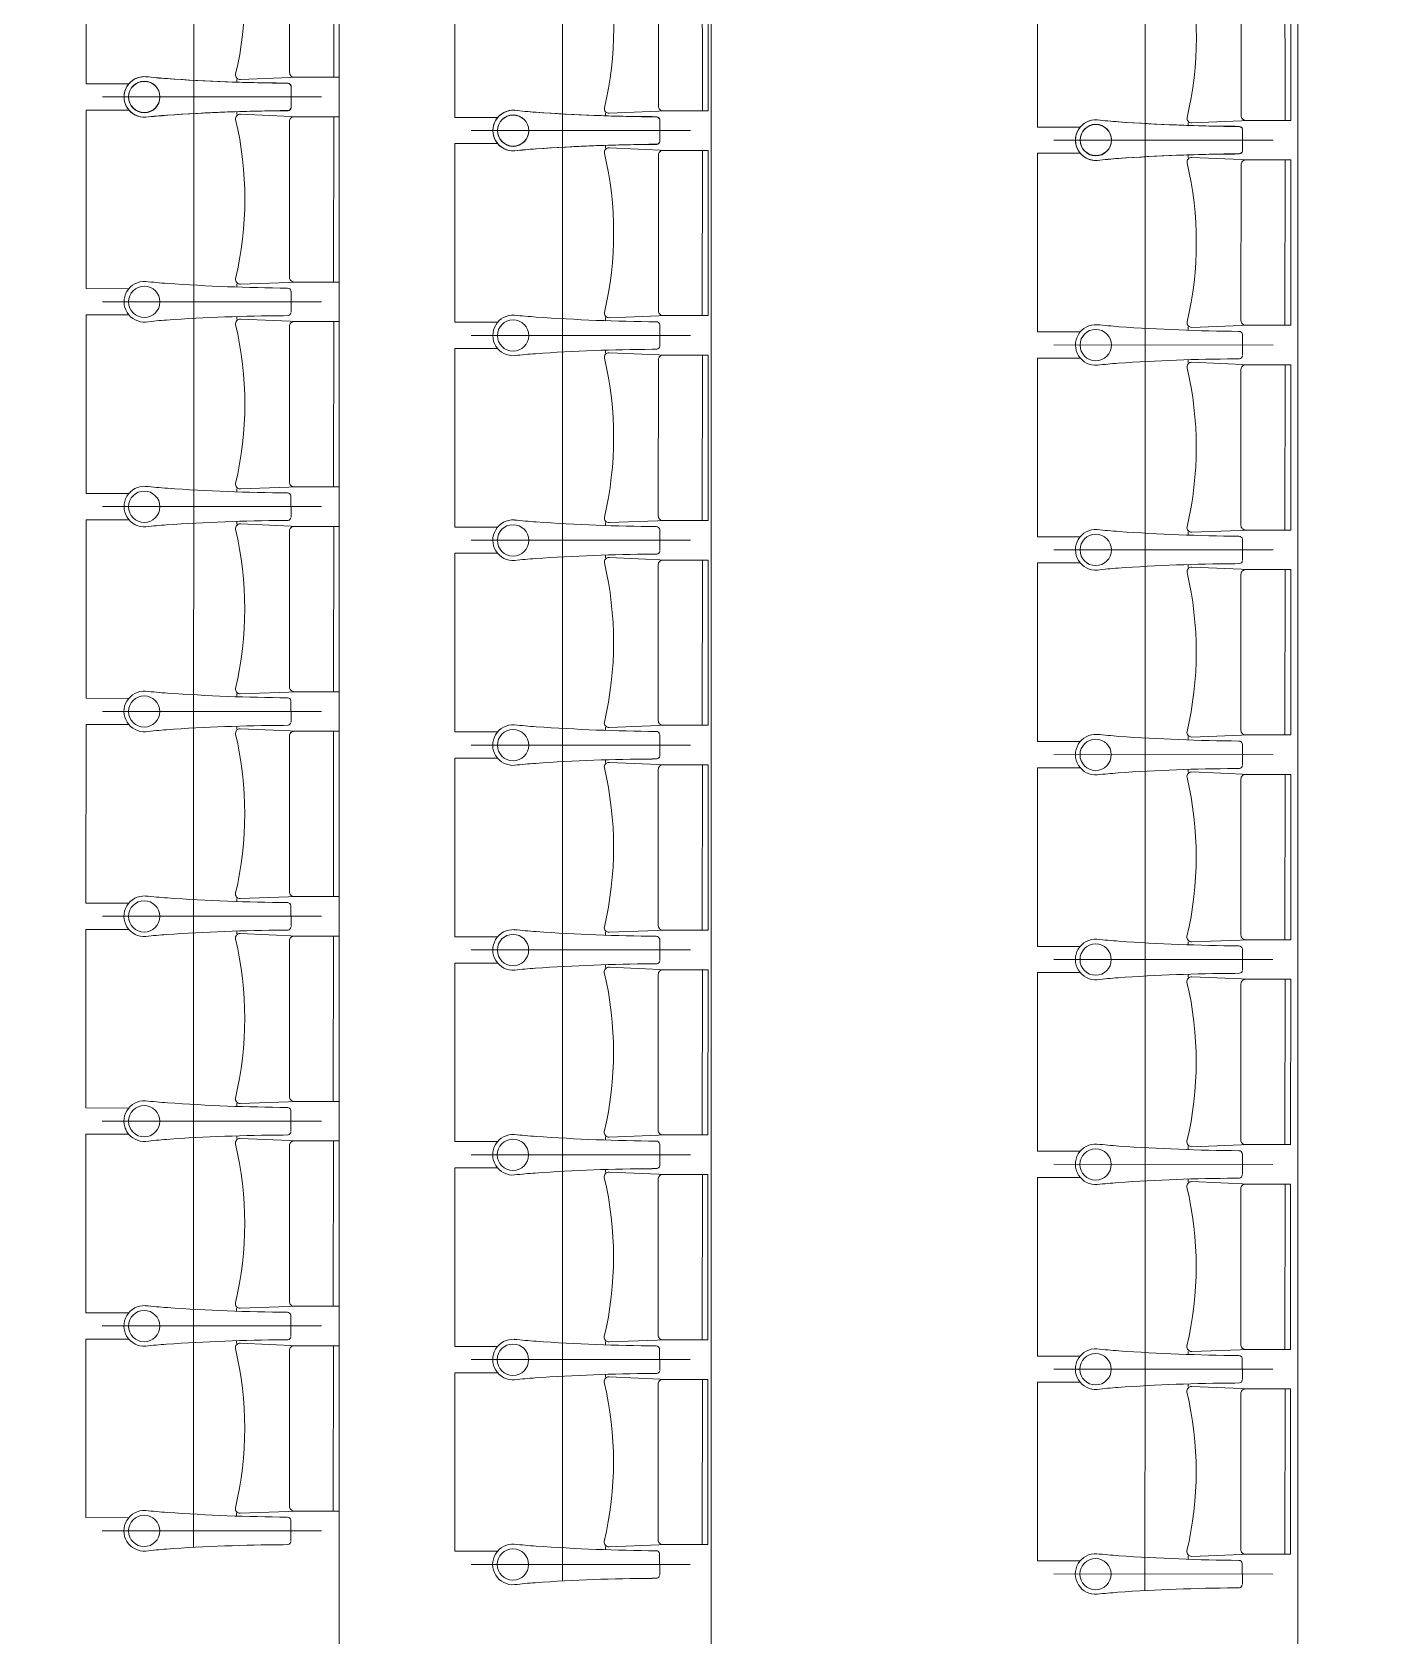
# Model space of a CAD drawing. Header units: millimetres. Extents: x 586 to 1010, y 369 to 668.
# Drawn here: x 690.722 to 694.393, y 500.576 to 504.952 of the extents above; entities that cross this region are included whole.
import ezdxf

# ---------------------------------------------------------------- set-up
doc = ezdxf.new("R2010")
doc.units = ezdxf.units.MM
doc.linetypes.add('CENTER', pattern=[2, 1.25, -0.25, 0.25, -0.25])
doc.linetypes.add('DASHED', pattern=[0.75, 0.5, -0.25])
doc.layers.add('plan line', color=7, linetype='Continuous', lineweight=15)

msp = doc.modelspace()

# ---------------------------------------------------------------- linework, layer by layer
at = {"color": 254, "lineweight": 25}
for points in [[(671.7124, 620.7085), (706.7355, 621.773), (754.2598, 613.8303), (814.6609, 600.1481), (855.7567, 598.0104), (895.0671, 567.0647), (920.0096, 542.0176), (952.0084, 521.2476), (977.2234, 504.6526), (979.6352, 479.2339), (986.3437, 463.8549), (988.7975, 462.3853)], [(654.944, 595.4717), (670.2671, 587.3174), (714.302, 595.1648), (787.0891, 595.1648), (819.3936, 580.9441), (821.0297, 562.8505), (813.4907, 552.7881), (808.7339, 539.6711), (796.4072, 534.7059), (791.0222, 527.249), (791.0222, 507.547), (797.3007, 476.5274), (814.9752, 463.8897), (836.1481, 474.6816), (874.0221, 478.5878), (885.7286, 462.7333), (863.0042, 436.0794), (845.7887, 420.6845), (845.1044, 408.6747)], [(639.2065, 583.4381), (644.7272, 575.638), (657.7961, 553.4401), (668.4043, 543.9291), (682.5178, 548.7307), (692.9838, 555.4778), (711.9339, 556.5828), (734.3456, 532.1334), (750.593, 477.7475), (754.1369, 444.164), (776.4657, 425.4473), (782.6172, 412.2355)]]:
    msp.add_spline(points, degree=3, dxfattribs=at)
at = {"layer": 'plan line'}
for p, q in [((691.5595, 499.2377), (691.561, 510.3119)), ((692.5742, 499.2918), (692.5756, 510.2575)), ((694.1742, 499.2705), (694.1756, 510.2784)), ((690.8696, 504.8107), (690.8697, 505.298)), ((691.8756, 504.7189), (691.8756, 505.2062)), ((693.4647, 504.6928), (693.4648, 505.1801)), ((690.9862, 504.8106), (690.8696, 504.8107)), ((691.2806, 504.8224), (691.2806, 504.8151)), ((691.4207, 504.8125), (691.4078, 504.8128)), ((691.4288, 504.7468), (691.4285, 504.804)), ((691.4288, 504.8029), (691.4285, 504.7457)), ((690.9862, 504.7391), (690.8696, 504.7392)), ((690.8696, 504.7392), (690.8696, 504.2519)), ((691.2806, 504.7273), (691.2806, 504.7346)), ((691.4207, 504.7372), (691.4078, 504.7369)), ((691.9922, 504.7189), (691.8756, 504.7189)), ((692.2866, 504.7307), (692.2866, 504.7234)), ((692.4266, 504.7208), (692.4138, 504.721)), ((692.4347, 504.6551), (692.4345, 504.7122)), ((692.4347, 504.7111), (692.4345, 504.654)), ((693.8758, 504.7045), (693.8758, 504.6972)), ((693.5813, 504.6928), (693.4647, 504.6928)), ((694.0158, 504.6946), (694.0029, 504.6949)), ((694.0239, 504.6289), (694.0237, 504.6861)), ((694.0239, 504.685), (694.0237, 504.6278)), ((691.8756, 504.6474), (691.8755, 504.1601)), ((691.9921, 504.6474), (691.8756, 504.6474)), ((692.2866, 504.6355), (692.2866, 504.6428)), ((692.4266, 504.6454), (692.4137, 504.6452)), ((693.5813, 504.6213), (693.4647, 504.6213)), ((693.4647, 504.6213), (693.4647, 504.134)), ((693.8757, 504.6094), (693.8757, 504.6167)), ((694.0158, 504.6193), (694.0029, 504.619)), ((691.2806, 504.2562), (691.2806, 504.2646)), ((690.8696, 504.2519), (690.9861, 504.2518)), ((691.4287, 504.188), (691.4285, 504.2452)), ((691.4287, 504.188), (691.4285, 504.2452)), ((690.9861, 504.1803), (690.8695, 504.1804)), ((690.8695, 504.1804), (690.8695, 503.6931)), ((691.2806, 504.1685), (691.2806, 504.1758)), ((691.4206, 504.1784), (691.4077, 504.1781)), ((691.4206, 504.1784), (691.4077, 504.1781)), ((691.8755, 504.1601), (691.9921, 504.1601)), ((692.2865, 504.1645), (692.2865, 504.1729)), ((692.4346, 504.0963), (692.4344, 504.1534)), ((692.4347, 504.0963), (692.4344, 504.1534)), ((693.4647, 504.134), (693.5813, 504.134)), ((693.8757, 504.1383), (693.8757, 504.1468)), ((691.8755, 504.0886), (691.8754, 503.6013)), ((691.9921, 504.0886), (691.8755, 504.0886)), ((694.0238, 504.0701), (694.0236, 504.1273)), ((694.0238, 504.0701), (694.0236, 504.1273)), ((692.2865, 504.0767), (692.2865, 504.084)), ((692.4265, 504.0866), (692.4137, 504.0864)), ((692.4265, 504.0866), (692.4137, 504.0864)), ((693.4647, 504.0625), (693.4646, 503.5752)), ((693.5813, 504.0625), (693.4647, 504.0625)), ((693.8757, 504.0506), (693.8757, 504.0579)), ((694.0157, 504.0605), (694.0029, 504.0602)), ((694.0157, 504.0605), (694.0029, 504.0602)), ((691.2805, 503.6974), (691.2805, 503.7058)), ((690.8695, 503.6931), (690.9861, 503.693)), ((691.4286, 503.6292), (691.4284, 503.6864)), ((691.4286, 503.6292), (691.4284, 503.6864)), ((690.8695, 503.6216), (690.8694, 503.1343)), ((690.9861, 503.6215), (690.8695, 503.6216)), ((691.2805, 503.6097), (691.2805, 503.617)), ((691.4205, 503.6196), (691.4077, 503.6193)), ((691.4205, 503.6196), (691.4077, 503.6193)), ((692.2864, 503.6057), (692.2864, 503.6141)), ((691.8754, 503.6013), (691.992, 503.6013)), ((692.4346, 503.5375), (692.4343, 503.5946)), ((692.4346, 503.5375), (692.4343, 503.5946)), ((693.4646, 503.5752), (693.5812, 503.5752)), ((693.8756, 503.5795), (693.8756, 503.588)), ((694.0238, 503.5113), (694.0235, 503.5685)), ((694.0238, 503.5113), (694.0235, 503.5685)), ((691.8754, 503.5298), (691.8753, 503.0425)), ((691.992, 503.5298), (691.8754, 503.5298)), ((692.2864, 503.5179), (692.2864, 503.5252)), ((692.4264, 503.5278), (692.4136, 503.5276)), ((692.4264, 503.5278), (692.4136, 503.5276)), ((693.4646, 503.5037), (693.4645, 503.0164)), ((693.5812, 503.5037), (693.4646, 503.5037)), ((693.8756, 503.4918), (693.8756, 503.4991)), ((694.0156, 503.5017), (694.0028, 503.5014)), ((694.0156, 503.5017), (694.0028, 503.5014)), ((690.8694, 503.1343), (690.986, 503.1342)), ((691.2804, 503.1386), (691.2804, 503.147)), ((691.4286, 503.0704), (691.4283, 503.1276)), ((691.4286, 503.0704), (691.4283, 503.1276)), ((690.8694, 503.0628), (690.8693, 502.5755)), ((690.986, 503.0627), (690.8694, 503.0628)), ((691.2804, 503.0509), (691.2804, 503.0582)), ((691.4204, 503.0608), (691.4076, 503.0605)), ((691.4204, 503.0608), (691.4076, 503.0605)), ((691.8753, 503.0425), (691.9919, 503.0425)), ((692.2864, 503.0469), (692.2864, 503.0553)), ((692.4345, 502.9787), (692.4343, 503.0358)), ((692.4345, 502.9787), (692.4343, 503.0358)), ((693.4645, 503.0164), (693.5811, 503.0164)), ((693.8755, 503.0207), (693.8755, 503.0292)), ((694.0237, 502.9525), (694.0234, 503.0097)), ((694.0237, 502.9525), (694.0234, 503.0097)), ((691.9919, 502.971), (691.8753, 502.971)), ((691.8753, 502.971), (691.8753, 502.4837)), ((692.2863, 502.9591), (692.2863, 502.9664)), ((692.4264, 502.969), (692.4135, 502.9688)), ((692.4264, 502.969), (692.4135, 502.9688)), ((693.5811, 502.9449), (693.4645, 502.9449)), ((693.4645, 502.9449), (693.4645, 502.4576)), ((693.8755, 502.933), (693.8755, 502.9403)), ((694.0156, 502.9429), (694.0027, 502.9426)), ((694.0156, 502.9429), (694.0027, 502.9426)), ((690.8693, 502.5755), (690.9859, 502.5754)), ((691.2803, 502.5798), (691.2804, 502.5882)), ((691.4285, 502.5116), (691.4282, 502.5688)), ((691.4285, 502.5116), (691.4283, 502.5688)), ((690.9859, 502.504), (690.8693, 502.504)), ((690.8693, 502.504), (690.8693, 502.0167)), ((691.2803, 502.4921), (691.2803, 502.4994)), ((691.4204, 502.502), (691.4075, 502.5017)), ((691.4204, 502.502), (691.4075, 502.5017)), ((691.8753, 502.4837), (691.9919, 502.4837)), ((692.2863, 502.4881), (692.2863, 502.4965)), ((692.4344, 502.4199), (692.4342, 502.477)), ((692.4344, 502.4199), (692.4342, 502.477)), ((693.8755, 502.4619), (693.8755, 502.4704)), ((693.4645, 502.4576), (693.581, 502.4576)), ((694.0236, 502.3937), (694.0234, 502.4509)), ((694.0236, 502.3937), (694.0234, 502.4509)), ((691.8753, 502.4122), (691.8752, 501.9249)), ((691.9918, 502.4122), (691.8753, 502.4122)), ((692.2863, 502.4003), (692.2863, 502.4076)), ((692.4263, 502.4102), (692.4134, 502.41)), ((692.4263, 502.4102), (692.4134, 502.41)), ((693.581, 502.3861), (693.4644, 502.3861)), ((693.4644, 502.3861), (693.4644, 501.8988)), ((693.8755, 502.3742), (693.8755, 502.3815)), ((694.0155, 502.3841), (694.0026, 502.3838)), ((694.0155, 502.3841), (694.0026, 502.3838)), ((690.8693, 502.0167), (690.9859, 502.0166)), ((691.2803, 502.021), (691.2803, 502.0294)), ((691.4284, 501.9528), (691.4282, 502.01)), ((691.4284, 501.9528), (691.4282, 502.01)), ((690.9858, 501.9452), (690.8692, 501.9452)), ((690.8692, 501.9452), (690.8692, 501.4579)), ((691.2803, 501.9333), (691.2803, 501.9406)), ((691.4203, 501.9432), (691.4074, 501.9429)), ((691.4203, 501.9432), (691.4074, 501.9429)), ((691.8752, 501.9249), (691.9918, 501.9249)), ((692.2862, 501.9293), (692.2862, 501.9377)), ((692.4344, 501.8611), (692.4341, 501.9182)), ((692.4344, 501.8611), (692.4341, 501.9182)), ((693.8754, 501.9031), (693.8754, 501.9116)), ((693.4644, 501.8988), (693.581, 501.8988)), ((694.0235, 501.8349), (694.0233, 501.8921)), ((694.0235, 501.8349), (694.0233, 501.8921)), ((691.8752, 501.8534), (691.8751, 501.3661)), ((691.9918, 501.8534), (691.8752, 501.8534)), ((692.2862, 501.8415), (692.2862, 501.8488)), ((692.4262, 501.8514), (692.4134, 501.8512)), ((692.4262, 501.8514), (692.4134, 501.8512)), ((693.4644, 501.8273), (693.4643, 501.34)), ((693.581, 501.8273), (693.4644, 501.8273)), ((693.8754, 501.8154), (693.8754, 501.8227)), ((694.0154, 501.8253), (694.0026, 501.825)), ((694.0154, 501.8253), (694.0026, 501.825)), ((691.2802, 501.4622), (691.2802, 501.4706)), ((690.8692, 501.4579), (690.9858, 501.4578)), ((691.4283, 501.394), (691.4281, 501.4512)), ((691.4283, 501.394), (691.4281, 501.4512)), ((690.8692, 501.3864), (690.8691, 500.8991)), ((690.9858, 501.3864), (690.8692, 501.3864)), ((691.2802, 501.3745), (691.2802, 501.3818)), ((691.4202, 501.3844), (691.4074, 501.3841)), ((691.4202, 501.3844), (691.4074, 501.3841)), ((692.2861, 501.3705), (692.2861, 501.3789)), ((691.8751, 501.3661), (691.9917, 501.3661)), ((692.4343, 501.3023), (692.434, 501.3594)), ((692.4343, 501.3023), (692.434, 501.3594)), ((693.4643, 501.34), (693.5809, 501.34)), ((693.8753, 501.3443), (693.8753, 501.3528)), ((694.0235, 501.2761), (694.0232, 501.3333)), ((694.0235, 501.2761), (694.0232, 501.3333)), ((691.8751, 501.2946), (691.875, 500.8073)), ((691.9917, 501.2946), (691.8751, 501.2946)), ((692.2861, 501.2827), (692.2861, 501.29)), ((692.4262, 501.2926), (692.4133, 501.2924)), ((692.4262, 501.2926), (692.4133, 501.2924)), ((693.4643, 501.2685), (693.4642, 500.7812)), ((693.5809, 501.2685), (693.4643, 501.2685)), ((693.8753, 501.2566), (693.8753, 501.2639)), ((694.0153, 501.2665), (694.0025, 501.2662)), ((694.0153, 501.2665), (694.0025, 501.2662)), ((690.8691, 500.8991), (690.9857, 500.899)), ((691.2801, 500.9034), (691.2801, 500.9118)), ((691.4283, 500.8352), (691.428, 500.8924)), ((691.4201, 500.8256), (691.4073, 500.8253)), ((691.875, 500.8073), (691.9916, 500.8073)), ((692.2861, 500.8117), (692.2861, 500.8201)), ((692.4342, 500.7435), (692.434, 500.8006)), ((693.4642, 500.7812), (693.5808, 500.7812)), ((693.8752, 500.7855), (693.8752, 500.794)), ((694.0234, 500.7173), (694.0231, 500.7745)), ((692.4261, 500.7338), (692.4132, 500.7336)), ((694.0153, 500.7077), (694.0024, 500.7074))]:
    msp.add_line(p, q, dxfattribs=at)
at = {"layer": 'plan line', "linetype": 'DASHED', "ltscale": 3}
for p, q in [((691.1631, 504.7294), (691.1632, 505.379)), ((692.1691, 504.6377), (692.1692, 505.2872)), ((693.7583, 504.6115), (693.7583, 505.2611)), ((691.1632, 504.8203), (691.1631, 504.1708)), ((692.1691, 504.7286), (692.169, 504.079)), ((693.7583, 504.7024), (693.7582, 504.0529)), ((691.1631, 504.2615), (691.163, 503.612)), ((692.169, 504.1698), (692.1689, 503.5202)), ((693.7582, 504.1436), (693.7581, 503.4941)), ((691.163, 503.7027), (691.1629, 503.0532)), ((692.1689, 503.611), (692.1689, 502.9614)), ((693.7581, 503.5848), (693.758, 502.9353)), ((691.1629, 503.1439), (691.1628, 502.4944)), ((692.1689, 503.0522), (692.1688, 502.4026)), ((693.7581, 503.026), (693.758, 502.3765)), ((691.1629, 502.5851), (691.1628, 501.9356)), ((692.1688, 502.4934), (692.1687, 501.8438)), ((693.758, 502.4672), (693.7579, 501.8177)), ((691.1628, 502.0263), (691.1627, 501.3768)), ((692.1687, 501.9346), (692.1686, 501.285)), ((693.7579, 501.9084), (693.7578, 501.2589)), ((691.1627, 501.4675), (691.1626, 500.818)), ((692.1686, 501.3758), (692.1686, 500.7262)), ((693.7578, 501.3496), (693.7577, 500.7001))]:
    msp.add_line(p, q, dxfattribs=at)
at = {"layer": 'plan line', "linetype": 'CENTER', "ltscale": 3}
for p, q in [((691.5121, 504.7748), (690.9142, 504.7749)), ((691.5121, 504.7748), (690.9142, 504.7749)), ((692.5181, 504.6831), (691.9201, 504.6832)), ((692.5181, 504.6831), (691.9201, 504.6832)), ((694.1072, 504.6569), (693.5093, 504.657)), ((694.1072, 504.6569), (693.5093, 504.657)), ((691.5121, 504.216), (690.9141, 504.2161)), ((691.5121, 504.216), (690.9141, 504.2161)), ((692.518, 504.1243), (691.92, 504.1244)), ((692.518, 504.1243), (691.92, 504.1244)), ((694.1072, 504.0981), (693.5092, 504.0982)), ((694.1072, 504.0981), (693.5092, 504.0982)), ((691.512, 503.6572), (690.914, 503.6573)), ((691.512, 503.6572), (690.914, 503.6573)), ((692.5179, 503.5655), (691.92, 503.5656)), ((692.5179, 503.5655), (691.92, 503.5656)), ((694.1071, 503.5393), (693.5092, 503.5394)), ((694.1071, 503.5393), (693.5092, 503.5394)), ((691.5119, 503.0984), (690.914, 503.0985)), ((691.5119, 503.0984), (690.914, 503.0985)), ((692.5178, 503.0067), (691.9199, 503.0068)), ((692.5178, 503.0067), (691.9199, 503.0068)), ((694.107, 502.9805), (693.5091, 502.9806)), ((694.107, 502.9805), (693.5091, 502.9806)), ((691.5118, 502.5396), (690.9139, 502.5397)), ((691.5118, 502.5396), (690.9139, 502.5397)), ((692.5178, 502.4479), (691.9198, 502.448)), ((692.5178, 502.4479), (691.9198, 502.448)), ((694.1069, 502.4217), (693.509, 502.4218)), ((694.1069, 502.4217), (693.509, 502.4218)), ((691.5118, 501.9808), (690.9138, 501.9809)), ((691.5118, 501.9808), (690.9138, 501.9809)), ((692.5177, 501.8891), (691.9198, 501.8892)), ((692.5177, 501.8891), (691.9198, 501.8892)), ((694.1069, 501.8629), (693.5089, 501.863)), ((694.1069, 501.8629), (693.5089, 501.863)), ((691.5117, 501.422), (690.9137, 501.4221)), ((691.5117, 501.422), (690.9137, 501.4221)), ((692.5176, 501.3303), (691.9197, 501.3304)), ((692.5176, 501.3303), (691.9197, 501.3304)), ((694.1068, 501.3041), (693.5089, 501.3042)), ((694.1068, 501.3041), (693.5089, 501.3042)), ((691.5116, 500.8632), (690.9137, 500.8633)), ((692.5175, 500.7715), (691.9196, 500.7716)), ((694.1067, 500.7453), (693.5088, 500.7454))]:
    msp.add_line(p, q, dxfattribs=at)
at = {"layer": 'plan line'}
for points in [[(691.4488, 505.2796), (691.2905, 505.2855, 0.474715), (691.2776, 505.2708, -0.115865), (691.2775, 504.8367, 0.474715), (691.2905, 504.822), (691.4487, 504.8288)], [(691.5443, 505.2796), (691.4373, 505.2796, 0.414214), (691.4246, 505.2669), (691.4246, 504.8415, 0.414214), (691.4373, 504.8288), (691.545, 504.8288), (691.5443, 505.2796)], [(692.4547, 505.1879), (692.2965, 505.1938, 0.474715), (692.2835, 505.179, -0.115865), (692.2834, 504.745, 0.474715), (692.2964, 504.7302), (692.4546, 504.7371)], [(692.5503, 505.1879), (692.4433, 505.1879, 0.414214), (692.4306, 505.1752), (692.4305, 504.7498, 0.414214), (692.4432, 504.7371), (692.551, 504.737), (692.5503, 505.1879)], [(694.0439, 505.1618), (693.8856, 505.1676, 0.474715), (693.8727, 505.1529, -0.115865), (693.8726, 504.7188, 0.474715), (693.8856, 504.7041), (694.0438, 504.7109)], [(694.1395, 505.1617), (694.0324, 505.1618, 0.414214), (694.0197, 505.1491), (694.0197, 504.7236, 0.414214), (694.0324, 504.7109), (694.1402, 504.7109), (694.1395, 505.1617)], [(691.4486, 504.27), (691.2904, 504.2642, -0.474715), (691.2774, 504.2789, 0.115865), (691.2775, 504.713, -0.474715), (691.2905, 504.7277), (691.4487, 504.7208)], [(691.5442, 504.27), (691.4372, 504.27, -0.414214), (691.4245, 504.2827), (691.4245, 504.7081, -0.414214), (691.4372, 504.7208), (691.545, 504.7209), (691.5442, 504.27)], [(692.4546, 504.1783), (692.2963, 504.1725, -0.474715), (692.2834, 504.1872, 0.115865), (692.2834, 504.6212, -0.474715), (692.2964, 504.636), (692.4546, 504.6291)], [(692.5501, 504.1783), (692.4431, 504.1783, -0.414214), (692.4304, 504.191), (692.4305, 504.6164, -0.414214), (692.4432, 504.6291), (692.551, 504.6291), (692.5501, 504.1783)], [(694.0438, 504.1521), (693.8855, 504.1463, -0.474715), (693.8726, 504.1611, 0.115865), (693.8726, 504.5951, -0.474715), (693.8856, 504.6098), (694.0438, 504.603)], [(694.1393, 504.1522), (694.0323, 504.1521, -0.414214), (694.0196, 504.1648), (694.0197, 504.5903, -0.414214), (694.0324, 504.603), (694.1401, 504.603), (694.1393, 504.1522)], [(691.4486, 503.7112), (691.2903, 503.7054, -0.474715), (691.2774, 503.7201, 0.115865), (691.2774, 504.1542, -0.474715), (691.2904, 504.1689), (691.4486, 504.162)], [(691.5441, 503.7112), (691.4371, 503.7112, -0.414214), (691.4244, 503.7239), (691.4245, 504.1493, -0.414214), (691.4372, 504.162), (691.5449, 504.1621), (691.5441, 503.7112)], [(692.4545, 503.6195), (692.2963, 503.6137, -0.474715), (692.2833, 503.6284, 0.115865), (692.2834, 504.0624, -0.474715), (692.2963, 504.0772), (692.4546, 504.0703)], [(692.5501, 503.6195), (692.443, 503.6195, -0.414214), (692.4303, 503.6322), (692.4304, 504.0576, -0.414214), (692.4431, 504.0703), (692.5509, 504.0703), (692.5501, 503.6195)], [(694.0437, 503.5933), (693.8854, 503.5875, -0.474715), (693.8725, 503.6023, 0.115865), (693.8725, 504.0363, -0.474715), (693.8855, 504.051), (694.0437, 504.0442)], [(694.1392, 503.5934), (694.0322, 503.5933, -0.414214), (694.0195, 503.606), (694.0196, 504.0315, -0.414214), (694.0323, 504.0442), (694.1401, 504.0442), (694.1392, 503.5934)], [(691.4485, 503.1524), (691.2902, 503.1466, -0.474715), (691.2773, 503.1613, 0.115865), (691.2773, 503.5954, -0.474715), (691.2903, 503.6101), (691.4485, 503.6032)], [(691.5441, 503.1524), (691.437, 503.1524, -0.414214), (691.4243, 503.1651), (691.4244, 503.5905, -0.414214), (691.4371, 503.6032), (691.5449, 503.6033), (691.5441, 503.1524)], [(692.4544, 503.0607), (692.2962, 503.0549, -0.474715), (692.2832, 503.0696, 0.115865), (692.2833, 503.5036, -0.474715), (692.2962, 503.5184), (692.4545, 503.5115)], [(692.55, 503.0607), (692.443, 503.0607, -0.414214), (692.4303, 503.0734), (692.4303, 503.4988, -0.414214), (692.443, 503.5115), (692.5508, 503.5115), (692.55, 503.0607)], [(694.0436, 503.0345), (693.8854, 503.0287, -0.474715), (693.8724, 503.0435, 0.115865), (693.8725, 503.4775, -0.474715), (693.8854, 503.4922), (694.0437, 503.4854)], [(694.1392, 503.0346), (694.0322, 503.0345, -0.414214), (694.0195, 503.0472), (694.0195, 503.4727, -0.414214), (694.0322, 503.4854), (694.14, 503.4854), (694.1392, 503.0346)], [(691.4484, 502.5936), (691.2902, 502.5878, -0.474715), (691.2772, 502.6025, 0.115865), (691.2773, 503.0366, -0.474715), (691.2902, 503.0513), (691.4485, 503.0444)], [(691.544, 502.5936), (691.437, 502.5936, -0.414214), (691.4243, 502.6063), (691.4243, 503.0317, -0.414214), (691.437, 503.0444), (691.5448, 503.0445), (691.544, 502.5936)], [(692.4543, 502.5019), (692.2961, 502.4961, -0.474715), (692.2832, 502.5108, 0.115865), (692.2832, 502.9448, -0.474715), (692.2962, 502.9596), (692.4544, 502.9527)], [(692.5499, 502.5019), (692.4429, 502.5019, -0.414214), (692.4302, 502.5146), (692.4303, 502.94, -0.414214), (692.443, 502.9527), (692.5507, 502.9527), (692.5499, 502.5019)], [(694.0435, 502.4757), (693.8853, 502.4699, -0.474715), (693.8723, 502.4847, 0.115865), (693.8724, 502.9187, -0.474715), (693.8854, 502.9334), (694.0436, 502.9266)], [(694.1391, 502.4758), (694.0321, 502.4757, -0.414214), (694.0194, 502.4884), (694.0194, 502.9139, -0.414214), (694.0321, 502.9266), (694.1399, 502.9266), (694.1391, 502.4758)], [(691.4483, 502.0348), (691.2901, 502.029, -0.474715), (691.2771, 502.0437, 0.115865), (691.2772, 502.4778, -0.474715), (691.2902, 502.4925), (691.4484, 502.4856)], [(691.5439, 502.0348), (691.4369, 502.0348, -0.414214), (691.4242, 502.0475), (691.4243, 502.4729, -0.414214), (691.437, 502.4856), (691.5447, 502.4857), (691.5439, 502.0348)], [(692.4543, 501.9431), (692.296, 501.9373, -0.474715), (692.2831, 501.952, 0.115865), (692.2831, 502.386, -0.474715), (692.2961, 502.4008), (692.4543, 502.3939)], [(692.5498, 501.9431), (692.4428, 501.9431, -0.414214), (692.4301, 501.9558), (692.4302, 502.3812, -0.414214), (692.4429, 502.3939), (692.5507, 502.3939), (692.5498, 501.9431)], [(694.0435, 501.9169), (693.8852, 501.9111, -0.474715), (693.8723, 501.9259, 0.115865), (693.8723, 502.3599, -0.474715), (693.8853, 502.3746), (694.0435, 502.3678)], [(694.139, 501.917), (694.032, 501.9169, -0.414214), (694.0193, 501.9296), (694.0194, 502.3551, -0.414214), (694.0321, 502.3678), (694.1398, 502.3678), (694.139, 501.917)], [(691.4483, 501.476), (691.29, 501.4702, -0.474715), (691.2771, 501.4849, 0.115865), (691.2771, 501.919, -0.474715), (691.2901, 501.9337), (691.4483, 501.9268)], [(691.5438, 501.476), (691.4368, 501.476, -0.414214), (691.4241, 501.4887), (691.4242, 501.9141, -0.414214), (691.4369, 501.9268), (691.5447, 501.9269), (691.5438, 501.476)], [(692.4542, 501.3843), (692.296, 501.3785, -0.474715), (692.283, 501.3932, 0.115865), (692.2831, 501.8272, -0.474715), (692.296, 501.842), (692.4543, 501.8351)], [(692.5498, 501.3843), (692.4428, 501.3843, -0.414214), (692.4301, 501.397), (692.4301, 501.8224, -0.414214), (692.4428, 501.8351), (692.5506, 501.8351), (692.5498, 501.3843)], [(694.0434, 501.3581), (693.8851, 501.3523, -0.474715), (693.8722, 501.3671, 0.115865), (693.8722, 501.8011, -0.474715), (693.8852, 501.8158), (694.0434, 501.809)], [(694.139, 501.3582), (694.0319, 501.3581, -0.414214), (694.0192, 501.3708), (694.0193, 501.7963, -0.414214), (694.032, 501.809), (694.1398, 501.809), (694.139, 501.3582)], [(691.4482, 500.9172), (691.2899, 500.9114, -0.474715), (691.277, 500.9261, 0.115865), (691.2771, 501.3602, -0.474715), (691.29, 501.3749), (691.4483, 501.368)], [(691.5438, 500.9172), (691.4367, 500.9172, -0.414214), (691.424, 500.9299), (691.4241, 501.3553, -0.414214), (691.4368, 501.368), (691.5446, 501.3681), (691.5438, 500.9172)], [(692.4541, 500.8255), (692.2959, 500.8197, -0.474715), (692.2829, 500.8344, 0.115865), (692.283, 501.2684, -0.474715), (692.2959, 501.2832), (692.4542, 501.2763)], [(692.5497, 500.8255), (692.4427, 500.8255, -0.414214), (692.43, 500.8382), (692.43, 501.2636, -0.414214), (692.4427, 501.2763), (692.5505, 501.2763), (692.5497, 500.8255)], [(694.0433, 500.7993), (693.8851, 500.7935, -0.474715), (693.8721, 500.8083, 0.115865), (693.8722, 501.2423, -0.474715), (693.8851, 501.257), (694.0434, 501.2502)], [(694.1389, 500.7994), (694.0319, 500.7993, -0.414214), (694.0192, 500.8121), (694.0192, 501.2375, -0.414214), (694.0319, 501.2502), (694.1397, 501.2502), (694.1389, 500.7994)]]:
    msp.add_lwpolyline(points, format="xyb", dxfattribs=at)
for points in [[(691.5603, 505.2796), (691.5603, 504.8288), (691.545, 504.8288), (691.5443, 505.2796), (691.5603, 505.2796)], [(692.5663, 505.1879), (692.5662, 504.737), (692.551, 504.737), (692.5503, 505.1879), (692.5663, 505.1879)], [(694.1555, 505.1617), (694.1554, 504.7109), (694.1402, 504.7109), (694.1395, 505.1617), (694.1555, 505.1617)], [(691.5602, 504.27), (691.5603, 504.7209), (691.545, 504.7209), (691.5442, 504.27), (691.5602, 504.27)], [(692.5661, 504.1783), (692.5662, 504.6291), (692.551, 504.6291), (692.5501, 504.1783), (692.5661, 504.1783)], [(694.1553, 504.1522), (694.1554, 504.603), (694.1401, 504.603), (694.1393, 504.1522), (694.1553, 504.1522)], [(691.5601, 503.7112), (691.5602, 504.1621), (691.5449, 504.1621), (691.5441, 503.7112), (691.5601, 503.7112)], [(692.5661, 503.6195), (692.5661, 504.0703), (692.5509, 504.0703), (692.5501, 503.6195), (692.5661, 503.6195)], [(694.1552, 503.5934), (694.1553, 504.0442), (694.1401, 504.0442), (694.1392, 503.5934), (694.1552, 503.5934)], [(691.5601, 503.1524), (691.5601, 503.6033), (691.5449, 503.6033), (691.5441, 503.1524), (691.5601, 503.1524)], [(692.566, 503.0607), (692.566, 503.5115), (692.5508, 503.5115), (692.55, 503.0607), (692.566, 503.0607)], [(694.1552, 503.0346), (694.1552, 503.4854), (694.14, 503.4854), (694.1392, 503.0346), (694.1552, 503.0346)], [(691.56, 502.5936), (691.56, 503.0445), (691.5448, 503.0445), (691.544, 502.5936), (691.56, 502.5936)], [(692.5659, 502.5019), (692.566, 502.9527), (692.5507, 502.9527), (692.5499, 502.5019), (692.5659, 502.5019)], [(694.1551, 502.4758), (694.1552, 502.9266), (694.1399, 502.9266), (694.1391, 502.4758), (694.1551, 502.4758)], [(691.5599, 502.0348), (691.56, 502.4857), (691.5447, 502.4857), (691.5439, 502.0348), (691.5599, 502.0348)], [(692.5658, 501.9431), (692.5659, 502.3939), (692.5507, 502.3939), (692.5498, 501.9431), (692.5658, 501.9431)], [(694.155, 501.917), (694.1551, 502.3678), (694.1398, 502.3678), (694.139, 501.917), (694.155, 501.917)], [(691.5598, 501.476), (691.5599, 501.9269), (691.5447, 501.9269), (691.5438, 501.476), (691.5598, 501.476)], [(692.5658, 501.3843), (692.5658, 501.8351), (692.5506, 501.8351), (692.5498, 501.3843), (692.5658, 501.3843)], [(694.155, 501.3582), (694.155, 501.809), (694.1398, 501.809), (694.139, 501.3582), (694.155, 501.3582)], [(691.5598, 500.9172), (691.5598, 501.3681), (691.5446, 501.3681), (691.5438, 500.9172), (691.5598, 500.9172)], [(692.5657, 500.8255), (692.5658, 501.2763), (692.5505, 501.2763), (692.5497, 500.8255), (692.5657, 500.8255)], [(694.1549, 500.7994), (694.1549, 501.2502), (694.1397, 501.2502), (694.1389, 500.7994), (694.1549, 500.7994)]]:
    msp.add_lwpolyline(points, dxfattribs=at)
for centre in [(691.0283, 504.7752), (691.0283, 504.7745), (692.0343, 504.6835), (692.0343, 504.6828), (693.6235, 504.6574), (693.6235, 504.6567), (691.0283, 504.2157), (691.0283, 504.2157), (692.0342, 504.124), (692.0342, 504.124), (693.6234, 504.0979), (693.6234, 504.0979), (691.0282, 503.6569), (691.0282, 503.6569), (692.0341, 503.5652), (692.0341, 503.5652), (693.6233, 503.5391), (693.6233, 503.5391), (691.0281, 503.0981), (691.0281, 503.0981), (692.0341, 503.0064), (692.0341, 503.0064), (693.6232, 502.9803), (693.6232, 502.9803), (691.028, 502.5393), (691.028, 502.5393), (692.034, 502.4476), (692.034, 502.4476), (693.6232, 502.4215), (693.6232, 502.4215), (691.028, 501.9805), (691.028, 501.9805), (692.0339, 501.8888), (692.0339, 501.8888), (693.6231, 501.8627), (693.6231, 501.8627), (691.0279, 501.4217), (691.0279, 501.4217), (692.0338, 501.33), (692.0338, 501.33), (693.623, 501.3039), (693.623, 501.3039), (691.0278, 500.8629), (692.0338, 500.7712), (693.6229, 500.7451)]:
    msp.add_circle(centre, 0.0427, dxfattribs=at)
for centre, radius, start, end in [((691.0285, 504.7749), 0.0554, 85.4444, 273.4868), ((691.0285, 504.7749), 0.0554, 86.4981, 274.5405), ((691.4143, 508.767), 3.9554, 264.4519, 265.32), ((691.1549, 505.8173), 0.9947, 262.9572, 266.22), ((691.4363, 509.8093), 4.9966, 266.0182, 269.6738), ((691.4624, 510.1406), 5.3287, 266.0094, 269.533), ((691.419, 504.8024), 0.00967, 9.1663, 90.6168), ((691.4193, 504.8033), 0.00935, 8.4308, 81.5541), ((691.419, 504.7473), 0.00967, 269.3681, 350.8186), ((691.4193, 504.7464), 0.00935, 278.4308, 351.5541), ((691.4133, 500.7827), 3.9554, 94.6649, 95.533), ((691.1546, 503.7324), 0.9947, 93.7648, 97.0276), ((691.4349, 499.7404), 4.9966, 90.3111, 93.9667), ((691.461, 499.4091), 5.3287, 90.4519, 93.9755), ((692.0345, 504.6831), 0.0554, 85.4444, 273.4868), ((692.0345, 504.6831), 0.0554, 86.4981, 274.5405), ((692.4202, 508.6752), 3.9554, 264.4519, 265.32), ((692.1608, 505.7256), 0.9947, 262.9572, 266.22), ((692.4422, 509.7176), 4.9966, 266.0182, 269.6738), ((692.4684, 510.0489), 5.3287, 266.0094, 269.533), ((692.4249, 504.7107), 0.00967, 9.1663, 90.6168), ((692.4252, 504.7115), 0.00935, 8.4308, 81.5541), ((693.6236, 504.657), 0.0554, 85.4444, 273.4868), ((693.6236, 504.657), 0.0554, 86.4981, 274.5405), ((694.0094, 508.6491), 3.9554, 264.4519, 265.32), ((693.75, 505.6995), 0.9947, 262.9572, 266.22), ((694.0314, 509.6914), 4.9966, 266.0182, 269.6738), ((694.0576, 510.0227), 5.3287, 266.0094, 269.533), ((694.0141, 504.6845), 0.00967, 9.1663, 90.6168), ((694.0144, 504.6854), 0.00935, 8.4308, 81.5541), ((692.4192, 500.6909), 3.9554, 94.6649, 95.533), ((692.1605, 503.6407), 0.9947, 93.7648, 97.0276), ((692.4409, 499.6486), 4.9966, 90.3111, 93.9667), ((692.4669, 499.3173), 5.3287, 90.4519, 93.9755), ((692.4249, 504.6555), 0.00967, 269.3681, 350.8186), ((692.4252, 504.6547), 0.00935, 278.4308, 351.5541), ((694.0301, 499.6225), 4.9966, 90.3111, 93.9667), ((694.0561, 499.2912), 5.3287, 90.4519, 93.9755), ((694.0141, 504.6294), 0.00967, 269.3681, 350.8186), ((694.0144, 504.6285), 0.00935, 278.4308, 351.5541), ((694.0084, 500.6648), 3.9554, 94.6649, 95.533), ((693.7497, 503.6145), 0.9947, 93.7648, 97.0276), ((691.0284, 504.2161), 0.0554, 86.4981, 274.5405), ((691.0284, 504.2161), 0.0554, 86.4981, 274.5405), ((691.4142, 508.2082), 3.9554, 264.4519, 265.32), ((691.4142, 508.2082), 3.9554, 264.4519, 265.32), ((691.4624, 509.5818), 5.3287, 266.0094, 269.533), ((691.4624, 509.5818), 5.3287, 266.0094, 269.533), ((691.4189, 504.2436), 0.00967, 9.1663, 90.6168), ((691.4189, 504.2436), 0.00967, 9.1663, 90.6168), ((691.4349, 499.1816), 4.9966, 90.3111, 93.9667), ((691.4349, 499.1816), 4.9966, 90.3111, 93.9667), ((691.4192, 504.1876), 0.00935, 278.4308, 351.5541), ((691.4192, 504.1876), 0.00935, 278.4308, 351.5541), ((692.0344, 504.1243), 0.0554, 86.4981, 274.5405), ((692.0344, 504.1243), 0.0554, 86.4981, 274.5405), ((692.4202, 508.1164), 3.9554, 264.4519, 265.32), ((692.4202, 508.1164), 3.9554, 264.4519, 265.32), ((691.1545, 503.1736), 0.9947, 93.7648, 97.0276), ((691.1545, 503.1736), 0.9947, 93.7648, 97.0276), ((692.4683, 509.4901), 5.3287, 266.0094, 269.533), ((692.4683, 509.4901), 5.3287, 266.0094, 269.533), ((692.4249, 504.1519), 0.00967, 9.1663, 90.6168), ((692.4249, 504.1519), 0.00967, 9.1663, 90.6168), ((693.6236, 504.0982), 0.0554, 86.4981, 274.5405), ((693.6236, 504.0982), 0.0554, 86.4981, 274.5405), ((694.0094, 508.0903), 3.9554, 264.4519, 265.32), ((694.0094, 508.0903), 3.9554, 264.4519, 265.32), ((694.0575, 509.4639), 5.3287, 266.0094, 269.533), ((694.0575, 509.4639), 5.3287, 266.0094, 269.533), ((694.014, 504.1257), 0.00967, 9.1663, 90.6168), ((694.014, 504.1257), 0.00967, 9.1663, 90.6168), ((692.4251, 504.0959), 0.00935, 278.4308, 351.5541), ((692.4252, 504.0959), 0.00935, 278.4308, 351.5541), ((692.1605, 503.0819), 0.9947, 93.7648, 97.0276), ((692.1605, 503.0819), 0.9947, 93.7648, 97.0276), ((692.4408, 499.0898), 4.9966, 90.3111, 93.9667), ((692.4408, 499.0898), 4.9966, 90.3111, 93.9667), ((693.7497, 503.0557), 0.9947, 93.7648, 97.0276), ((693.7497, 503.0557), 0.9947, 93.7648, 97.0276), ((694.03, 499.0637), 4.9966, 90.3111, 93.9667), ((694.03, 499.0637), 4.9966, 90.3111, 93.9667), ((694.0143, 504.0697), 0.00935, 278.4308, 351.5541), ((694.0143, 504.0697), 0.00935, 278.4308, 351.5541), ((691.0284, 503.6573), 0.0554, 86.4981, 274.5405), ((691.0284, 503.6573), 0.0554, 86.4981, 274.5405), ((691.4142, 507.6494), 3.9554, 264.4519, 265.32), ((691.4142, 507.6494), 3.9554, 264.4519, 265.32), ((691.4623, 509.023), 5.3287, 266.0094, 269.533), ((691.4623, 509.023), 5.3287, 266.0094, 269.533), ((691.4188, 503.6848), 0.00967, 9.1663, 90.6168), ((691.4189, 503.6848), 0.00967, 9.1663, 90.6168), ((691.1545, 502.6148), 0.9947, 93.7648, 97.0276), ((691.1545, 502.6148), 0.9947, 93.7648, 97.0276), ((691.4348, 498.6228), 4.9966, 90.3111, 93.9667), ((691.4348, 498.6228), 4.9966, 90.3111, 93.9667), ((691.4191, 503.6288), 0.00935, 278.4308, 351.5541), ((691.4191, 503.6288), 0.00935, 278.4308, 351.5541), ((692.0343, 503.5655), 0.0554, 86.4981, 274.5405), ((692.0343, 503.5655), 0.0554, 86.4981, 274.5405), ((692.4201, 507.5576), 3.9554, 264.4519, 265.32), ((692.4201, 507.5576), 3.9554, 264.4519, 265.32), ((692.4682, 508.9313), 5.3287, 266.0094, 269.533), ((692.4682, 508.9313), 5.3287, 266.0094, 269.533), ((692.4248, 503.5931), 0.00967, 9.1663, 90.6168), ((692.4248, 503.5931), 0.00967, 9.1663, 90.6168), ((693.6235, 503.5394), 0.0554, 86.4981, 274.5405), ((693.6235, 503.5394), 0.0554, 86.4981, 274.5405), ((694.0093, 507.5315), 3.9554, 264.4519, 265.32), ((694.0093, 507.5315), 3.9554, 264.4519, 265.32), ((694.0574, 508.9051), 5.3287, 266.0094, 269.533), ((694.0574, 508.9051), 5.3287, 266.0094, 269.533), ((694.014, 503.5669), 0.00967, 9.1663, 90.6168), ((694.014, 503.5669), 0.00967, 9.1663, 90.6168), ((692.4407, 498.531), 4.9966, 90.3111, 93.9667), ((692.4407, 498.531), 4.9966, 90.3111, 93.9667), ((692.4251, 503.5371), 0.00935, 278.4308, 351.5541), ((692.4251, 503.5371), 0.00935, 278.4308, 351.5541), ((692.1604, 502.5231), 0.9947, 93.7648, 97.0276), ((692.1604, 502.5231), 0.9947, 93.7648, 97.0276), ((693.7496, 502.4969), 0.9947, 93.7648, 97.0276), ((693.7496, 502.4969), 0.9947, 93.7648, 97.0276), ((694.0299, 498.5049), 4.9966, 90.3111, 93.9667), ((694.0299, 498.5049), 4.9966, 90.3111, 93.9667), ((694.0143, 503.5109), 0.00935, 278.4308, 351.5541), ((694.0143, 503.5109), 0.00935, 278.4308, 351.5541), ((691.0283, 503.0985), 0.0554, 86.4981, 274.5405), ((691.0283, 503.0985), 0.0554, 86.4981, 274.5405), ((691.4141, 507.0906), 3.9554, 264.4519, 265.32), ((691.4141, 507.0906), 3.9554, 264.4519, 265.32), ((691.4622, 508.4642), 5.3287, 266.0094, 269.533), ((691.4622, 508.4642), 5.3287, 266.0094, 269.533), ((691.4188, 503.126), 0.00967, 9.1663, 90.6168), ((691.4188, 503.126), 0.00967, 9.1663, 90.6168), ((691.1544, 502.056), 0.9947, 93.7648, 97.0276), ((691.1544, 502.056), 0.9947, 93.7648, 97.0276), ((691.4347, 498.064), 4.9966, 90.3111, 93.9667), ((691.4347, 498.064), 4.9966, 90.3111, 93.9667), ((691.4191, 503.07), 0.00935, 278.4308, 351.5541), ((691.4191, 503.07), 0.00935, 278.4308, 351.5541), ((692.0342, 503.0067), 0.0554, 86.4981, 274.5405), ((692.0342, 503.0067), 0.0554, 86.4981, 274.5405), ((692.42, 506.9988), 3.9554, 264.4519, 265.32), ((692.42, 506.9988), 3.9554, 264.4519, 265.32), ((692.4681, 508.3725), 5.3287, 266.0094, 269.533), ((692.4681, 508.3725), 5.3287, 266.0094, 269.533), ((692.4247, 503.0343), 0.00967, 9.1663, 90.6168), ((692.4247, 503.0343), 0.00967, 9.1663, 90.6168), ((693.6234, 502.9806), 0.0554, 86.4981, 274.5405), ((693.6234, 502.9806), 0.0554, 86.4981, 274.5405), ((694.0092, 506.9727), 3.9554, 264.4519, 265.32), ((694.0092, 506.9727), 3.9554, 264.4519, 265.32), ((694.0573, 508.3463), 5.3287, 266.0094, 269.533), ((694.0573, 508.3463), 5.3287, 266.0094, 269.533), ((694.0139, 503.0081), 0.00967, 9.1663, 90.6168), ((694.0139, 503.0081), 0.00967, 9.1663, 90.6168), ((692.1603, 501.9643), 0.9947, 93.7648, 97.0276), ((692.1603, 501.9643), 0.9947, 93.7648, 97.0276), ((692.4407, 497.9722), 4.9966, 90.3111, 93.9667), ((692.4407, 497.9722), 4.9966, 90.3111, 93.9667), ((692.425, 502.9783), 0.00935, 278.4308, 351.5541), ((692.425, 502.9783), 0.00935, 278.4308, 351.5541), ((694.0142, 502.9521), 0.00935, 278.4308, 351.5541), ((694.0142, 502.9521), 0.00935, 278.4308, 351.5541), ((693.7495, 501.9381), 0.9947, 93.7648, 97.0276), ((693.7495, 501.9381), 0.9947, 93.7648, 97.0276), ((694.0298, 497.9461), 4.9966, 90.3111, 93.9667), ((694.0298, 497.9461), 4.9966, 90.3111, 93.9667), ((691.0282, 502.5397), 0.0554, 86.4981, 274.5405), ((691.0282, 502.5397), 0.0554, 86.4981, 274.5405), ((691.414, 506.5318), 3.9554, 264.4519, 265.32), ((691.414, 506.5318), 3.9554, 264.4519, 265.32), ((691.4621, 507.9054), 5.3287, 266.0094, 269.533), ((691.4621, 507.9054), 5.3287, 266.0094, 269.533), ((691.4187, 502.5672), 0.00967, 9.1663, 90.6168), ((691.4187, 502.5672), 0.00967, 9.1663, 90.6168), ((691.1543, 501.4972), 0.9947, 93.7648, 97.0276), ((691.1543, 501.4972), 0.9947, 93.7648, 97.0276), ((691.4346, 497.5052), 4.9966, 90.3111, 93.9667), ((691.4346, 497.5052), 4.9966, 90.3111, 93.9667), ((691.419, 502.5112), 0.00935, 278.4308, 351.5541), ((691.419, 502.5112), 0.00935, 278.4308, 351.5541), ((692.0342, 502.4479), 0.0554, 86.4981, 274.5405), ((692.0342, 502.4479), 0.0554, 86.4981, 274.5405), ((692.4199, 506.44), 3.9554, 264.4519, 265.32), ((692.42, 506.44), 3.9554, 264.4519, 265.32), ((692.4681, 507.8137), 5.3287, 266.0094, 269.533), ((692.4681, 507.8137), 5.3287, 266.0094, 269.533), ((692.4246, 502.4755), 0.00967, 9.1663, 90.6168), ((692.4246, 502.4755), 0.00967, 9.1663, 90.6168), ((693.6233, 502.4218), 0.0554, 86.4981, 274.5405), ((693.6233, 502.4218), 0.0554, 86.4981, 274.5405), ((694.0091, 506.4139), 3.9554, 264.4519, 265.32), ((694.0091, 506.4139), 3.9554, 264.4519, 265.32), ((694.0573, 507.7875), 5.3287, 266.0094, 269.533), ((694.0573, 507.7875), 5.3287, 266.0094, 269.533), ((694.0138, 502.4493), 0.00967, 9.1663, 90.6168), ((694.0138, 502.4493), 0.00967, 9.1663, 90.6168), ((692.1602, 501.4055), 0.9947, 93.7648, 97.0276), ((692.1602, 501.4055), 0.9947, 93.7648, 97.0276), ((692.4406, 497.4134), 4.9966, 90.3111, 93.9667), ((692.4406, 497.4134), 4.9966, 90.3111, 93.9667), ((692.4249, 502.4195), 0.00935, 278.4308, 351.5541), ((692.4249, 502.4195), 0.00935, 278.4308, 351.5541), ((694.0298, 497.3873), 4.9966, 90.3111, 93.9667), ((694.0298, 497.3873), 4.9966, 90.3111, 93.9667), ((694.0141, 502.3933), 0.00935, 278.4308, 351.5541), ((694.0141, 502.3933), 0.00935, 278.4308, 351.5541), ((693.7494, 501.3793), 0.9947, 93.7648, 97.0276), ((693.7494, 501.3793), 0.9947, 93.7648, 97.0276), ((691.0281, 501.9809), 0.0554, 86.4981, 274.5405), ((691.0282, 501.9809), 0.0554, 86.4981, 274.5405), ((691.4139, 505.973), 3.9554, 264.4519, 265.32), ((691.4139, 505.973), 3.9554, 264.4519, 265.32), ((691.4621, 507.3466), 5.3287, 266.0094, 269.533), ((691.4621, 507.3466), 5.3287, 266.0094, 269.533), ((691.4186, 502.0084), 0.00967, 9.1663, 90.6168), ((691.4186, 502.0084), 0.00967, 9.1663, 90.6168), ((691.4189, 501.9524), 0.00935, 278.4308, 351.5541), ((691.4189, 501.9524), 0.00935, 278.4308, 351.5541), ((692.0341, 501.8891), 0.0554, 86.4981, 274.5405), ((692.0341, 501.8891), 0.0554, 86.4981, 274.5405), ((692.4199, 505.8812), 3.9554, 264.4519, 265.32), ((692.4199, 505.8812), 3.9554, 264.4519, 265.32), ((691.1542, 500.9384), 0.9947, 93.7648, 97.0276), ((691.1542, 500.9384), 0.9947, 93.7648, 97.0276), ((691.4346, 496.9464), 4.9966, 90.3111, 93.9667), ((691.4346, 496.9464), 4.9966, 90.3111, 93.9667), ((692.468, 507.2549), 5.3287, 266.0094, 269.533), ((692.468, 507.2549), 5.3287, 266.0094, 269.533), ((692.4246, 501.9167), 0.00967, 9.1663, 90.6168), ((692.4246, 501.9167), 0.00967, 9.1663, 90.6168), ((693.6233, 501.863), 0.0554, 86.4981, 274.5405), ((693.6233, 501.863), 0.0554, 86.4981, 274.5405), ((694.0091, 505.8551), 3.9554, 264.4519, 265.32), ((694.0091, 505.8551), 3.9554, 264.4519, 265.32), ((694.0572, 507.2287), 5.3287, 266.0094, 269.533), ((694.0572, 507.2287), 5.3287, 266.0094, 269.533), ((694.0137, 501.8905), 0.00967, 9.1663, 90.6168), ((694.0137, 501.8905), 0.00967, 9.1663, 90.6168), ((692.4249, 501.8607), 0.00935, 278.4308, 351.5541), ((692.4249, 501.8607), 0.00935, 278.4308, 351.5541), ((692.1602, 500.8467), 0.9947, 93.7648, 97.0276), ((692.1602, 500.8467), 0.9947, 93.7648, 97.0276), ((692.4405, 496.8546), 4.9966, 90.3111, 93.9667), ((692.4405, 496.8546), 4.9966, 90.3111, 93.9667), ((693.7494, 500.8205), 0.9947, 93.7648, 97.0276), ((693.7494, 500.8205), 0.9947, 93.7648, 97.0276), ((694.0297, 496.8285), 4.9966, 90.3111, 93.9667), ((694.0297, 496.8285), 4.9966, 90.3111, 93.9667), ((694.014, 501.8345), 0.00935, 278.4308, 351.5541), ((694.014, 501.8345), 0.00935, 278.4308, 351.5541), ((691.0281, 501.4221), 0.0554, 86.4981, 274.5405), ((691.0281, 501.4221), 0.0554, 86.4981, 274.5405), ((691.4139, 505.4142), 3.9554, 264.4519, 265.32), ((691.4139, 505.4142), 3.9554, 264.4519, 265.32), ((691.462, 506.7878), 5.3287, 266.0094, 269.533), ((691.462, 506.7878), 5.3287, 266.0094, 269.533), ((691.4186, 501.4496), 0.00967, 9.1663, 90.6168), ((691.4186, 501.4496), 0.00967, 9.1663, 90.6168), ((691.4345, 496.3876), 4.9966, 90.3111, 93.9667), ((691.4345, 496.3876), 4.9966, 90.3111, 93.9667), ((691.4188, 501.3936), 0.00935, 278.4308, 351.5541), ((691.4188, 501.3936), 0.00935, 278.4308, 351.5541), ((692.034, 501.3303), 0.0554, 86.4981, 274.5405), ((692.034, 501.3303), 0.0554, 86.4981, 274.5405), ((692.4198, 505.3224), 3.9554, 264.4519, 265.32), ((692.4198, 505.3224), 3.9554, 264.4519, 265.32), ((692.4679, 506.6961), 5.3287, 266.0094, 269.533), ((692.4679, 506.6961), 5.3287, 266.0094, 269.533), ((691.1542, 500.3796), 0.9947, 93.7648, 97.0276), ((691.1542, 500.3796), 0.9947, 93.7648, 97.0276), ((692.4245, 501.3579), 0.00967, 9.1663, 90.6168), ((692.4245, 501.3579), 0.00967, 9.1663, 90.6168), ((693.6232, 501.3042), 0.0554, 86.4981, 274.5405), ((693.6232, 501.3042), 0.0554, 86.4981, 274.5405), ((694.009, 505.2963), 3.9554, 264.4519, 265.32), ((694.009, 505.2963), 3.9554, 264.4519, 265.32), ((694.0571, 506.6699), 5.3287, 266.0094, 269.533), ((694.0571, 506.6699), 5.3287, 266.0094, 269.533), ((694.0137, 501.3317), 0.00967, 9.1663, 90.6168), ((694.0137, 501.3317), 0.00967, 9.1663, 90.6168), ((692.4404, 496.2958), 4.9966, 90.3111, 93.9667), ((692.4404, 496.2958), 4.9966, 90.3111, 93.9667), ((692.4248, 501.3019), 0.00935, 278.4308, 351.5541), ((692.4248, 501.3019), 0.00935, 278.4308, 351.5541), ((692.1601, 500.2879), 0.9947, 93.7648, 97.0276), ((692.1601, 500.2879), 0.9947, 93.7648, 97.0276), ((693.7493, 500.2617), 0.9947, 93.7648, 97.0276), ((693.7493, 500.2617), 0.9947, 93.7648, 97.0276), ((694.0296, 496.2697), 4.9966, 90.3111, 93.9667), ((694.0296, 496.2697), 4.9966, 90.3111, 93.9667), ((694.014, 501.2757), 0.00935, 278.4308, 351.5541), ((694.014, 501.2757), 0.00935, 278.4308, 351.5541), ((691.028, 500.8633), 0.0554, 86.4981, 274.5405), ((691.4138, 504.8554), 3.9554, 264.4519, 265.32), ((691.4619, 506.229), 5.3287, 266.0094, 269.533), ((691.4185, 500.8908), 0.00967, 9.1663, 90.6168), ((691.1541, 499.8208), 0.9947, 93.7648, 97.0276), ((691.4344, 495.8288), 4.9966, 90.3111, 93.9667), ((691.4188, 500.8348), 0.00935, 278.4308, 351.5541), ((692.0339, 500.7715), 0.0554, 86.4981, 274.5405), ((692.4197, 504.7636), 3.9554, 264.4519, 265.32), ((692.4679, 506.1373), 5.3287, 266.0094, 269.533), ((692.4244, 500.7991), 0.00967, 9.1663, 90.6168), ((693.6231, 500.7454), 0.0554, 86.4981, 274.5405), ((694.0089, 504.7375), 3.9554, 264.4519, 265.32), ((694.057, 506.1111), 5.3287, 266.0094, 269.533), ((694.0136, 500.7729), 0.00967, 9.1663, 90.6168), ((692.16, 499.7291), 0.9947, 93.7648, 97.0276), ((692.4404, 495.737), 4.9966, 90.3111, 93.9667), ((692.4247, 500.7431), 0.00935, 278.4308, 351.5541), ((693.7492, 499.7029), 0.9947, 93.7648, 97.0276), ((694.0295, 495.7109), 4.9966, 90.3111, 93.9667), ((694.0139, 500.7169), 0.00935, 278.4308, 351.5541)]:
    msp.add_arc(centre, radius, start, end, dxfattribs=at)

doc.saveas('drawing.dxf')
